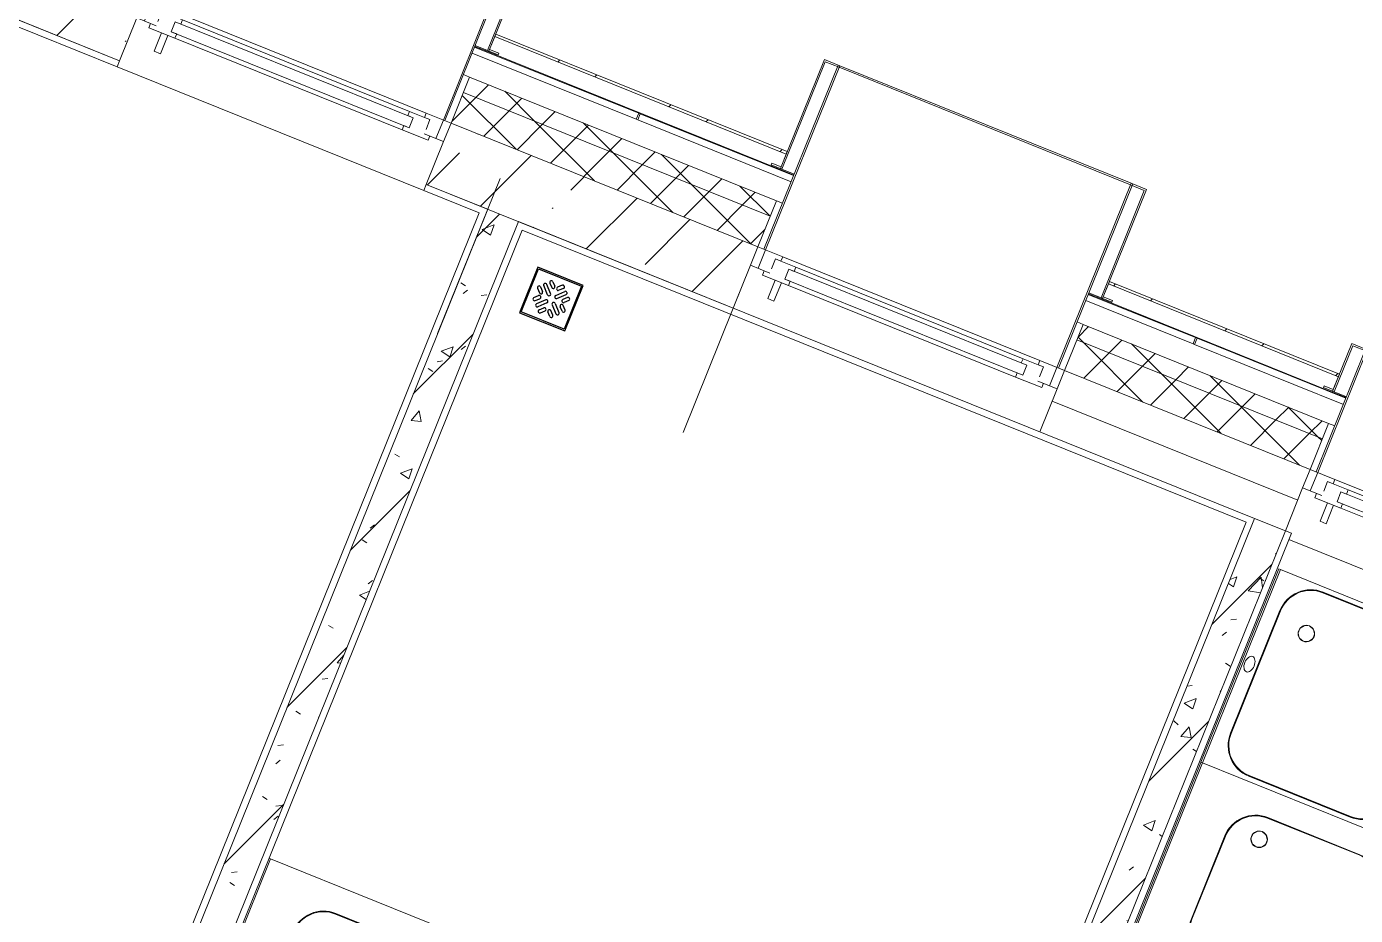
# Model space of a CAD drawing. Header units: millimetres. Extents: x -584918 to 2941280, y 3000189 to 4229862.
# Drawn here: x -415027 to -411009, y 3689484 to 3692171 of the extents above; entities that cross this region are included whole.
import ezdxf

# ---------------------------------------------------------------- set-up
doc = ezdxf.new("R2010")
doc.units = ezdxf.units.MM
for name, color, linetype, lineweight in [('_ Окна', 7, 'Continuous', 0), ('Витраж', 7, 'Continuous', 0), ('Линии', 7, 'Continuous', 0), ('Обобщенные модели', 7, 'Continuous', 0), ('Окна', 7, 'Continuous', 0), ('Перекрытие', 7, 'Continuous', 0), ('Сантехника', 7, 'Continuous', 0), ('Стены', 7, 'Continuous', 0), ('Стены внутренние', 7, 'Continuous', 0), ('Стены наружные', 7, 'Continuous', 0), ('Стены несущие', 7, 'Continuous', 0), ('Стены отделка', 7, 'Continuous', 0), ('Стены перегородки', 7, 'Continuous', 0), ('Стены штриховка', 7, 'Continuous', 0)]:
    doc.layers.add(name, color=color, linetype=linetype, lineweight=lineweight)
pattern_1 = [(45, (-437515.92, 3663725.22), (-141.4214, 141.4214), [])]
pattern_2 = [(50, (-437515.92, 3663725.22), (364.368, -31.8783), [38.1, -419.1]), (355, (-437515.92, 3663725.2), (-70.486, 382.1133), [30.48, -335.28]), (100.451, (-437485.56, 3663722.56), (293.885, 350.2334), [32.38, -356.18]), (46.184, (-437515.92, 3663826.8), (542.1585, -84.086), [57.15, -628.65]), (96.636, (-437470.74, 3663819.8), (474.805, 494.8554), [48.57, -534.27]), (351.184, (-437515.9, 3663826.8), (474.81, 494.85), [45.72, -502.92]), (21, (-437465.12, 3663801.42), (303.2285, -204.5305), [38.1, -419.1]), (326, (-437465.12, 3663801.4), (123.604, 368.376), [30.48, -335.28]), (71.451, (-437439.86, 3663784.37), (426.834, 163.8427), [32.38, -356.18]), (37.5, (-437515.92, 3663725.22), (6.17665, 169.11015), [16.764, -314.452, 16.764, -323.596, -336.55]), (37.5, (-437515.92, 3663725.22), (6.17665, 169.11015), [-671.576, 16.764, -319.786]), (7.5, (-437515.92, 3663725.22), (133.6389, 200.3615), [16.764, -177.292, 16.764, -306.832, -128.27]), (7.5, (-437515.92, 3663725.22), (133.6389, 200.3615), [-517.652, 16.764, -111.506]), (327.5, (-437629.21, 3663725.22), (271.1818, -11.45836), [16.764, -110.236, 16.764, -379.476, -525.78]), (327.5, (-437629.21, 3663725.22), (271.1818, -11.45836), [-523.24, 16.764, -509.016]), (317.5, (-437680, 3663725.22), (296.2585, 50.8528), [16.764, -148.336, 16.764, -246.38, -373.38]), (317.5, (-437680, 3663725.22), (296.2585, 50.8528), [-428.244, 16.764, -356.616])]
pattern_3 = [(45, (-437515.92, 3663725.22), (-235.7317, 235.7317), []), (45, (-437358.77, 3663725.22), (-235.7317, 235.7317), [])]
pattern_4 = [(45, (-437515.92, 3663725.22), (-70.71068, 70.71068), []), (135, (-437515.92, 3663725.22), (-70.71068, -70.71068), [])]

# ---------------------------------------------------------------- blocks, each defined once
blk = doc.blocks.new('VM_Ванная моечная 2-секционная - ГхШ 700х1200-V184-АР Этаж 01')
at = {"layer": 'Сантехника'}
for p, q in [((-600, 0), (600, 0)), ((-600, -5), (-600, 0)), ((600, 0), (600, -5)), ((-600, -5), (-600, -700)), ((-600, -5), (600, -5)), ((600, -700), (600, -5)), ((-450, -150), (-150, -150)), ((-450, -152), (-150, -152)), ((150, -150), (420.7, -150)), ((150, -152), (420.7, -152)), ((-550, -550), (-550, -250)), ((-548, -550), (-548, -250)), ((-52, -250), (-52, -550)), ((-50, -250), (-50, -550)), ((50, -550), (50, -250)), ((52, -550), (52, -250)), ((518.7, -250), (518.7, -550)), ((520.7, -250), (520.7, -550)), ((-150, -648), (-450, -648)), ((-150, -650), (-450, -650)), ((420.7, -648), (150, -648)), ((420.7, -650), (150, -650)), ((-600, -700), (600, -700))]:
    blk.add_line(p, q, dxfattribs=at)
at = {"layer": 'Сантехника', "color": 253, "true_color": 0xaaaaaa}
for p, q in [((-175, -250), (-170.4, -235.9)), ((-169.6, -234.9), (-158.2, -226.6)), ((-157.4, -226.2), (-142.6, -226.2)), ((-141.8, -226.6), (-130.4, -234.9)), ((-129.6, -235.9), (-125, -250)), ((425, -250), (429.6, -235.9)), ((430.8, -234.5), (441.8, -226.6)), ((442.6, -226.2), (457.4, -226.2)), ((458.2, -226.6), (469.6, -234.9)), ((470.4, -235.9), (475, -250)), ((-170.4, -264.1), (-175, -250)), ((-158.2, -273.4), (-169.6, -265.1)), ((-142.6, -273.8), (-157.4, -273.8)), ((-130.4, -265.1), (-141.8, -273.4)), ((-125, -250), (-129.6, -264.1)), ((429.6, -264.1), (425, -250)), ((441.8, -273.4), (430.4, -265.1)), ((457.4, -273.8), (442.6, -273.8)), ((469.6, -265.1), (458.2, -273.4)), ((475, -250), (470.4, -264.1))]:
    blk.add_line(p, q, dxfattribs=at)
at = {"layer": 'Сантехника', "flags": 128}
for points in [[(-25, -125), (-24.5, -122.1), (-23.1, -119.3), (-20.8, -116.7), (-17.7, -114.4), (-13.9, -112.5), (-9.6, -111.1), (-4.9, -110.3), (0, -110), (4.9, -110.3), (9.6, -111.1), (13.9, -112.5), (17.7, -114.4), (20.8, -116.7), (23.1, -119.3), (24.5, -122.1), (25, -125)], [(25, -125), (24.5, -127.9), (23.1, -130.7), (20.8, -133.3), (17.7, -135.6), (13.9, -137.5), (9.6, -138.9), (4.9, -139.7), (0, -140), (-4.9, -139.7), (-9.6, -138.9), (-13.9, -137.5), (-17.7, -135.6), (-20.8, -133.3), (-23.1, -130.7), (-24.5, -127.9), (-25, -125)]]:
    blk.add_lwpolyline(points, dxfattribs=at)
at = {"layer": 'Сантехника'}
for centre, radius, start, end in [((-450, -250), 100, 90, 180), ((-450, -250), 98, 90, 180), ((-150, -250), 100, 360, 90), ((-150, -250), 98, 0, 90), ((150, -250), 100, 90, 180), ((150, -250), 98, 90, 180), ((420.7, -250), 100, 0, 90), ((420.7, -250), 98, 0, 90), ((-150, -250), 25, 0, 180), ((450, -250), 25, 0, 180), ((-150, -250), 25, 180, 360), ((450, -250), 25, 180, 360), ((-450, -550), 100, 180, 270), ((-450, -550), 98, 180, 270), ((-150, -550), 98, 270, 0), ((-150, -550), 100, 270, 0), ((150, -550), 100, 180, 270), ((150, -550), 98, 180, 270), ((420.7, -550), 100, 270, 0), ((420.7, -550), 98, 270, 0)]:
    blk.add_arc(centre, radius, start, end, dxfattribs=at)
blk = doc.blocks.new('VM_Ванная моечная 2-секционная - ГхШ 700х1200-V185-АР Этаж 01')
at = {"layer": 'Сантехника'}
for p, q in [((-600, -5), (-600, 0)), ((600, 0), (600, -5)), ((-600, -5), (-600, -700)), ((-600, -5), (600, -5)), ((600, -700), (600, -5)), ((-450, -150), (-150, -150)), ((-450, -152), (-150, -152)), ((150, -150), (420.7, -150)), ((150, -152), (420.7, -152)), ((-550, -550), (-550, -250)), ((-548, -550), (-548, -250)), ((-52, -250), (-52, -550)), ((-50, -250), (-50, -550)), ((50, -550), (50, -250)), ((52, -550), (52, -250)), ((518.7, -250), (518.7, -550)), ((520.7, -250), (520.7, -550)), ((-150, -648), (-450, -648)), ((-150, -650), (-450, -650)), ((420.7, -648), (150, -648)), ((420.7, -650), (150, -650)), ((-600, -700), (600, -700))]:
    blk.add_line(p, q, dxfattribs=at)
at = {"layer": 'Сантехника', "color": 253, "true_color": 0xaaaaaa}
for p, q in [((-175, -250), (-170.4, -235.9)), ((-169.6, -234.9), (-158.2, -226.6)), ((-157.4, -226.2), (-142.6, -226.2)), ((-141.8, -226.6), (-130.4, -234.9)), ((-129.6, -235.9), (-125, -250)), ((425, -250), (429.6, -235.9)), ((430.4, -234.9), (441.8, -226.6)), ((442.6, -226.2), (457.4, -226.2)), ((458.2, -226.6), (469.6, -234.9)), ((470.4, -235.9), (475, -250)), ((-170.4, -264.1), (-175, -250)), ((-158.2, -273.4), (-169.6, -265.1)), ((-142.6, -273.8), (-157.4, -273.8)), ((-130.4, -265.1), (-141.8, -273.4)), ((-125, -250), (-129.6, -264.1)), ((429.6, -264.1), (425, -250)), ((441.8, -273.4), (430.4, -265.1)), ((457.4, -273.8), (442.6, -273.8)), ((469.6, -265.1), (458.2, -273.4)), ((475, -250), (470.4, -264.1))]:
    blk.add_line(p, q, dxfattribs=at)
at = {"layer": 'Сантехника', "flags": 128}
for points in [[(-25, -125), (-24.5, -122.1), (-23.1, -119.3), (-20.8, -116.7), (-17.7, -114.4), (-13.9, -112.5), (-9.6, -111.1), (-4.9, -110.3), (0, -110), (4.9, -110.3), (9.6, -111.1), (13.9, -112.5), (17.7, -114.4), (20.8, -116.7), (23.1, -119.3), (24.5, -122.1), (25, -125)], [(25, -125), (24.5, -127.9), (23.1, -130.7), (20.8, -133.3), (17.7, -135.6), (13.9, -137.5), (9.6, -138.9), (4.9, -139.7), (0, -140), (-4.9, -139.7), (-9.6, -138.9), (-13.9, -137.5), (-17.7, -135.6), (-20.8, -133.3), (-23.1, -130.7), (-24.5, -127.9), (-25, -125)]]:
    blk.add_lwpolyline(points, dxfattribs=at)
at = {"layer": 'Сантехника'}
for centre, radius, start, end in [((-450, -250), 100, 90, 180), ((-450, -250), 98, 90, 180), ((-150, -250), 100, 360, 90), ((-150, -250), 98, 0, 90), ((150, -250), 100, 90, 180), ((150, -250), 98, 90, 180), ((420.7, -250), 100, 0, 90), ((420.7, -250), 98, 0, 90), ((-150, -250), 25, 0, 180), ((450, -250), 25, 0, 180), ((-150, -250), 25, 180, 360), ((450, -250), 25, 180, 360), ((-450, -550), 100, 180, 270), ((-450, -550), 98, 180, 270), ((-150, -550), 98, 270, 0), ((-150, -550), 100, 270, 0), ((150, -550), 100, 180, 270), ((150, -550), 98, 180, 270), ((420.7, -550), 100, 270, 0), ((420.7, -550), 98, 270, 0)]:
    blk.add_arc(centre, radius, start, end, dxfattribs=at)
blk = doc.blocks.new('VM_Ванная моечная 1-секционная - Ванна моечная для яиц-1155686-АР Этаж 01')
at = {"layer": 'Сантехника'}
for p, q in [((-315, 0), (315, 0)), ((-315, -5), (-315, 0)), ((315, 0), (315, -5)), ((-315, -5), (-315, -630)), ((-315, -5), (315, -5)), ((315, -630), (315, -5)), ((-200, -50), (200, -50)), ((-200, -52), (200, -52)), ((-300, -480), (-300, -150)), ((-298, -480), (-298, -150)), ((298, -150), (298, -480)), ((300, -150), (300, -480)), ((200, -578), (-200, -578)), ((200, -580), (-200, -580)), ((-315, -630), (315, -630))]:
    blk.add_line(p, q, dxfattribs=at)
at = {"layer": 'Сантехника', "color": 253, "true_color": 0xaaaaaa}
for p, q in [((140, -150), (144.6, -135.9)), ((144.6, -164.1), (140, -150)), ((145.4, -134.9), (156.8, -126.6)), ((157.6, -126.2), (172.4, -126.2)), ((173.2, -126.6), (184.6, -134.9)), ((185.4, -135.9), (190, -150)), ((190, -150), (185.4, -164.1)), ((156.8, -173.4), (145.4, -165.1)), ((172.4, -173.8), (157.6, -173.8)), ((184.6, -165.1), (173.2, -173.4))]:
    blk.add_line(p, q, dxfattribs=at)
at = {"layer": 'Сантехника', "flags": 128}
for points in [[(-10, -25), (-9.5, -22.1), (-8.1, -19.3), (-5.8, -16.7), (-2.7, -14.4), (1.1, -12.5), (5.4, -11.1), (10.1, -10.3), (15, -10), (19.9, -10.3), (24.6, -11.1), (28.9, -12.5), (32.7, -14.4), (35.8, -16.7), (38.1, -19.3), (39.5, -22.1), (40, -25)], [(40, -25), (39.5, -27.9), (38.1, -30.7), (35.8, -33.3), (32.7, -35.6), (28.9, -37.5), (24.6, -38.9), (19.9, -39.7), (15, -40), (10.1, -39.7), (5.4, -38.9), (1.1, -37.5), (-2.7, -35.6), (-5.8, -33.3), (-8.1, -30.7), (-9.5, -27.9), (-10, -25)]]:
    blk.add_lwpolyline(points, dxfattribs=at)
at = {"layer": 'Сантехника'}
for centre, radius, start, end in [((-200, -150), 100, 90, 180), ((-200, -150), 98, 90, 180), ((200, -150), 100, 360, 90), ((200, -150), 98, 0, 90), ((165, -150), 25, 0, 180), ((165, -150), 25, 180, 360), ((-200, -480), 100, 180, 270), ((-200, -480), 98, 180, 270), ((200, -480), 98, 270, 0), ((200, -480), 100, 270, 0)]:
    blk.add_arc(centre, radius, start, end, dxfattribs=at)
blk = doc.blocks.new('ADSK_Трап_ПП_Вертикальный - DN50-V195-АР Этаж 01')
at = {"layer": 'Сантехника', "lineweight": 30}
for p, q in [((74, 74), (-74, 74)), ((-74, 74), (-74, -74)), ((-70, 70), (70, 70)), ((-70, -70), (-70, 70)), ((-22.4, 43.4), (-11.8, 32.8)), ((-15.4, 50.5), (-4.7, 39.9)), ((14.9, 51), (4.3, 40.4)), ((22, 43.9), (11.4, 33.3)), ((70, 70), (70, -70)), ((74, -74), (74, 74)), ((-51, 14.9), (-40.4, 4.3)), ((-43.9, 22), (-33.3, 11.4)), ((-15.5, 8), (-36.7, 29.2)), ((-8.4, 15), (-29.6, 36.2)), ((8, 15.5), (29.2, 36.7)), ((15, 8.4), (36.2, 29.6)), ((43.4, 22.4), (32.8, 11.8)), ((50.5, 15.4), (39.9, 4.7)), ((-50.5, -15.4), (-39.9, -4.7)), ((-43.4, -22.4), (-32.8, -11.8)), ((-15, -8.4), (-36.2, -29.6)), ((-8, -15.5), (-29.2, -36.7)), ((-22, -43.9), (-11.4, -33.3)), ((15.4, -50.5), (4.7, -39.9)), ((8.4, -15), (29.6, -36.2)), ((22.4, -43.4), (11.8, -32.8)), ((15.5, -8), (36.7, -29.2)), ((43.9, -22), (33.3, -11.4)), ((51, -14.9), (40.4, -4.3)), ((-74, -74), (74, -74)), ((70, -70), (-70, -70)), ((-14.9, -51), (-4.3, -40.4))]:
    blk.add_line(p, q, dxfattribs=at)
for centre, radius, start, end in [((-18.9, 47), 5, 45, 225), ((7.8, 36.8), 5, 135, 315), ((18.4, 47.4), 5, 315, 135), ((-47.4, 18.4), 5, 45, 225), ((-36.8, 7.8), 5, 225, 45), ((-33.2, 32.7), 4.99, 45, 225), ((-12, 11.5), 4.99, 225, 45), ((-8.3, 36.4), 5, 225, 45), ((11.5, 12), 4.99, 135, 315), ((32.7, 33.2), 4.99, 315, 135), ((36.4, 8.3), 5, 135, 315), ((47, 18.9), 5, 315, 135), ((-47, -18.9), 5, 135, 315), ((-36.4, -8.3), 5, 315, 135), ((-32.7, -33.2), 4.99, 135, 315), ((-11.5, -12), 4.99, 315, 135), ((-7.8, -36.8), 5, 315, 135), ((8.3, -36.4), 5, 45, 225), ((12, -11.5), 4.99, 45, 225), ((33.2, -32.7), 4.99, 225, 45), ((36.8, -7.8), 5, 45, 225), ((47.4, -18.4), 5, 225, 45), ((-18.4, -47.4), 5, 135, 315), ((18.9, -47), 5, 225, 45)]:
    blk.add_arc(centre, radius, start, end, dxfattribs=at)
blk = doc.blocks.new('ВК_Домодедово_rvt-1-АР Этаж 01')
at = {"layer": 'Сантехника', "color": 253, "lineweight": 9, "true_color": 0xaaaaaa}
for name, p, rotation in [('ADSK_Трап_ПП_Вертикальный - DN50-V195-АР Этаж 01', (24075.6, 27621.6), 338.0499999999996), ('VM_Ванная моечная 1-секционная - Ванна моечная для яиц-1155686-АР Этаж 01', (26157.4, 26513.8), 68.05130091645783), ('VM_Ванная моечная 2-секционная - ГхШ 700х1200-V184-АР Этаж 01', (25815.4, 25665.1), 68.05130091645731), ('VM_Ванная моечная 2-секционная - ГхШ 700х1200-V185-АР Этаж 01', (22997.8, 25375.2), 68.05130091645731)]:
    blk.add_blockref(name, p, dxfattribs=dict(at, rotation=rotation))
blk = doc.blocks.new('Откос с зашивкой _верх_низ_ - Откос-7922502-АР Этаж 01')
at = {"layer": 'Обобщенные модели'}
for p, q in [((-525, 100), (-525, -50)), ((-475, 100), (-525, 100)), ((-520, -55), (-520, 95)), ((-520, 95), (-475, 95)), ((-480, 100), (-480, -300)), ((-475, 100), (-480, 100)), ((475, 100), (-475, 100)), ((-475, -300), (-475, 100)), ((-475, 95), (-475, 100)), ((-475, 100), (475, 100)), ((480, 100), (475, 100)), ((475, 100), (475, -300)), ((525, 100), (475, 100)), ((475, 100), (475, 95)), ((475, 95), (520, 95)), ((480, -300), (480, 100)), ((520, 95), (520, -55)), ((525, -50), (525, 100)), ((-525, -50), (-555, -50)), ((-555, -50), (-555, -55)), ((-555, -55), (-520, -55)), ((-480, -55), (-520, -55)), ((520, -55), (480, -55)), ((520, -55), (555, -55)), ((555, -50), (525, -50)), ((555, -55), (555, -50))]:
    blk.add_line(p, q, dxfattribs=at)
blk = doc.blocks.new('Откос с зашивкой _верх_низ_ - Откос-7922501-АР Этаж 01')
at = {"layer": 'Обобщенные модели'}
for p, q in [((-525, 300), (-525, -50)), ((-475, 300), (-525, 300)), ((-520, -55), (-520, 295)), ((-520, 295), (-475, 295)), ((-480, 300), (-480, -300)), ((-475, 300), (-480, 300)), ((475, 300), (-475, 300)), ((-475, -300), (-475, 300)), ((-475, 295), (-475, 300)), ((-475, 300), (475, 300)), ((-475, 295), (475, 295)), ((480, 300), (475, 300)), ((475, 300), (475, -300)), ((525, 300), (475, 300)), ((475, 300), (475, 295)), ((475, 295), (520, 295)), ((480, -300), (480, 300)), ((520, 295), (520, -55)), ((525, -50), (525, 300)), ((-525, -50), (-555, -50)), ((-555, -50), (-555, -55)), ((-555, -55), (-520, -55)), ((-480, -55), (-520, -55)), ((520, -55), (480, -55)), ((520, -55), (555, -55)), ((555, -50), (525, -50)), ((555, -55), (555, -50))]:
    blk.add_line(p, q, dxfattribs=at)
blk = doc.blocks.new('Окно_ПВХ_1Створка_1Фрамуга-верх - ОП_1800_h_х950_1ст1фр-7964606-АР Этаж 01')
at = {"layer": '_ Окна'}
for p, q in [((-419, 100), (-500, 100)), ((-500, 100), (-500, 40)), ((-475, 40), (-475, 100)), ((-437, 54), (-437, 86)), ((-437, 86), (-419, 86)), ((-419, 86), (-419, 100)), ((-370, 86), (-419, 86)), ((-370, 86), (-370, 72)), ((370, 86), (370, 72)), ((370, 86), (419, 86)), ((419, 100), (419, 86)), ((500, 100), (419, 100)), ((419, 86), (437, 86)), ((437, 86), (437, 54)), ((475, 40), (475, 100)), ((500, 40), (500, 100)), ((-388, 72), (-388, 40)), ((-370, 72), (-388, 72)), ((-388, 72), (388, 72)), ((370, 72), (388, 72)), ((388, 72), (388, 40)), ((-500, 40), (-437, 40)), ((-455, 26), (-455, 40)), ((-370, 26), (-455, 26)), ((-388, 40), (-370, 40)), ((-388, 40), (388, 40)), ((-370, 40), (-370, 26)), ((370, 40), (370, 26)), ((388, 40), (370, 40)), ((455, 26), (370, 26)), ((437, 40), (500, 40)), ((455, 40), (455, 26))]:
    blk.add_line(p, q, dxfattribs=at)
at = {"layer": 'Окна'}
for p, q in [((-419, 100), (419, 100)), ((-370, 86), (370, 86)), ((-413.5, -34), (-413.5, 26)), ((-393.5, 26), (-393.5, -34)), ((370, 26), (-370, 26)), ((-393.5, -34), (-413.5, -34))]:
    blk.add_line(p, q, dxfattribs=at)
blk = doc.blocks.new('Прямоугольный импост - 5х20 мм  _зазор керамогранита цоколя_-7684918-АР Этаж 01')
at = {"layer": 'Витраж'}
for p, q in [((-2.5, -10), (-2.5, 10)), ((-2.5, 10), (2.5, 10)), ((2.5, 10), (2.5, -10)), ((2.5, -10), (-2.5, -10))]:
    blk.add_line(p, q, dxfattribs=at)

msp = doc.modelspace()

# ---------------------------------------------------------------- hatches: boundary and pattern name
at = {"layer": 'Стены внутренние'}
h = msp.add_hatch(dxfattribs=at)
h.set_pattern_fill('FP_30', color=256, style=0, pattern_type=2)
h.set_pattern_definition([(45, (-437515.92, 3663725.22), (-224.5064, 224.5064), []), (45, (-437291.42, 3663725.22), (-224.5064, 224.5064), [396.875, -79.375, 3.353, -76.022])])
h.paths.add_polyline_path([(-412890.773, 3691319.448), (-412816.018, 3691504.952), (-413743.537, 3691878.729), (-413818.292, 3691693.225), (-413254.404, 3691465.986)])
h.paths.add_polyline_path([(-414745.811, 3692067.001), (-414671.056, 3692252.505), (-415413.071, 3692551.526), (-415487.826, 3692366.022), (-414753.286, 3692070.014)])
h = msp.add_hatch(dxfattribs=at)
h.set_pattern_fill('FP_1', color=256, style=0, pattern_type=2)
h.set_pattern_definition(pattern_1)
h.paths.add_polyline_path([(-414923.009, 3688149.272), (-413540.036, 3691581.092), (-413632.788, 3691618.469), (-415015.76, 3688186.65)])
h = msp.add_hatch(dxfattribs=at)
h.set_pattern_fill('FP_2', color=256, style=0, pattern_type=2)
h.set_pattern_definition(pattern_2)
h.paths.add_polyline_path([(-414923.009, 3688149.272), (-413540.036, 3691581.092), (-413632.788, 3691618.469), (-415015.76, 3688186.65)])
h = msp.add_hatch(dxfattribs=at)
h.set_pattern_fill('FP_1', color=256, style=0, pattern_type=2)
h.set_pattern_definition(pattern_1)
h.paths.add_polyline_path([(-412604.211, 3687214.831), (-411221.239, 3690646.651), (-411313.991, 3690684.029), (-412696.963, 3687252.209), (-412618.198, 3687220.468)])
h = msp.add_hatch(dxfattribs=at)
h.set_pattern_fill('FP_2', color=256, style=0, pattern_type=2)
h.set_pattern_definition(pattern_2)
h.paths.add_polyline_path([(-412604.211, 3687214.831), (-411221.239, 3690646.651), (-411313.991, 3690684.029), (-412696.963, 3687252.209), (-412618.198, 3687220.468)])
at = {"layer": 'Стены наружные'}
h = msp.add_hatch(dxfattribs=at)
h.set_pattern_fill('FP_57', color=256, style=0, pattern_type=2)
h.set_pattern_definition(pattern_4)
h.paths.add_polyline_path([(-407884.658, 3689625.502), (-407884.658, 3689679.41), (-408493.364, 3689924.709), (-408512.053, 3689878.333), (-407934.658, 3689645.652)])
h.paths.add_polyline_path([(-409439.572, 3690252.11), (-409420.883, 3690298.486), (-410162.898, 3690597.507), (-410181.587, 3690551.131), (-409453.762, 3690257.828)])
h.paths.add_polyline_path([(-411109.106, 3690924.907), (-411090.417, 3690971.283), (-411832.432, 3691270.304), (-411851.121, 3691223.928), (-411123.296, 3690930.625)])
h.paths.add_polyline_path([(-412778.64, 3691597.704), (-412759.951, 3691644.08), (-413687.47, 3692017.856), (-413706.159, 3691971.48), (-412792.83, 3691603.422)])
h.paths.add_polyline_path([(-414633.678, 3692345.257), (-414614.989, 3692391.633), (-415357.004, 3692690.654), (-415375.693, 3692644.278), (-414647.868, 3692350.975)])
h.paths.add_polyline_path([(-416303.212, 3693018.054), (-416284.523, 3693064.43), (-417583.05, 3693587.717), (-417601.738, 3693541.341), (-416317.402, 3693023.772)])
h.paths.add_polyline_path([(-418529.257, 3693915.117), (-418510.569, 3693961.493), (-419252.584, 3694260.514), (-419271.272, 3694214.138), (-418543.447, 3693920.835)])
h.paths.add_polyline_path([(-420198.791, 3694587.914), (-420180.103, 3694634.29), (-421664.133, 3695232.332), (-421682.822, 3695185.956), (-420208.067, 3694591.652)])
h.paths.add_polyline_path([(-422610.34, 3695559.733), (-422591.652, 3695606.109), (-423333.667, 3695905.13), (-423352.356, 3695858.754), (-422624.53, 3695565.451)])
h.paths.add_polyline_path([(-424279.874, 3696232.53), (-424261.186, 3696278.906), (-425003.201, 3696577.927), (-425021.89, 3696531.551), (-424284.789, 3696234.51)])
h.paths.add_polyline_path([(-425949.408, 3696905.327), (-425930.72, 3696951.703), (-426672.735, 3697250.724), (-426691.424, 3697204.348), (-425963.598, 3696911.045)])
h.paths.add_polyline_path([(-427618.943, 3697578.124), (-427600.254, 3697624.5), (-429919.051, 3698558.941), (-429937.74, 3698512.565), (-427823.827, 3697660.69)])
h = msp.add_hatch(dxfattribs=at)
h.set_pattern_fill('FP_57', color=256, style=0, pattern_type=2)
h.set_pattern_definition(pattern_4)
h.paths.add_polyline_path([(-407934.658, 3689537.837), (-407934.658, 3689645.652), (-408512.053, 3689878.333), (-408549.431, 3689785.581), (-408034.658, 3689578.136)])
h.paths.add_polyline_path([(-409476.95, 3690159.358), (-409439.572, 3690252.11), (-410181.587, 3690551.131), (-410218.965, 3690458.379), (-409499.376, 3690168.395)])
h.paths.add_polyline_path([(-411146.484, 3690832.155), (-411109.106, 3690924.907), (-411851.121, 3691223.928), (-411888.499, 3691131.176), (-411168.91, 3690841.193)])
h.paths.add_polyline_path([(-412816.018, 3691504.952), (-412778.64, 3691597.704), (-413706.159, 3691971.48), (-413743.537, 3691878.729), (-412838.444, 3691513.99)])
h.paths.add_polyline_path([(-414671.056, 3692252.505), (-414633.678, 3692345.257), (-415375.693, 3692644.278), (-415413.071, 3692551.526), (-414693.482, 3692261.542)])
h.paths.add_polyline_path([(-416340.59, 3692925.302), (-416303.212, 3693018.054), (-417601.738, 3693541.341), (-417639.116, 3693448.589), (-416363.016, 3692934.34)])
h.paths.add_polyline_path([(-418566.635, 3693822.365), (-418529.257, 3693915.117), (-419271.272, 3694214.138), (-419308.65, 3694121.386), (-418589.062, 3693831.403)])
h.paths.add_polyline_path([(-420236.169, 3694495.162), (-420198.791, 3694587.914), (-421682.822, 3695185.956), (-421720.199, 3695093.204), (-420245.444, 3694498.9)])
h.paths.add_polyline_path([(-422647.718, 3695466.981), (-422610.34, 3695559.733), (-423352.356, 3695858.754), (-423389.733, 3695766.002), (-422670.145, 3695476.018)])
h.paths.add_polyline_path([(-424317.252, 3696139.778), (-424279.874, 3696232.53), (-425021.89, 3696531.551), (-425059.267, 3696438.799), (-424339.679, 3696148.816)])
h.paths.add_polyline_path([(-425986.786, 3696812.575), (-425949.408, 3696905.327), (-426691.424, 3697204.348), (-426728.801, 3697111.596), (-426009.213, 3696821.613)])
h.paths.add_polyline_path([(-427656.32, 3697485.373), (-427618.943, 3697578.124), (-429844.988, 3698475.188), (-429882.365, 3698382.436), (-427678.747, 3697494.41)])
h = msp.add_hatch(dxfattribs=at)
h.set_pattern_fill('FP_6', color=256, style=0, pattern_type=2)
h.set_pattern_definition(pattern_3)
h.paths.add_polyline_path([(-412730.063, 3691785.132), (-412727.073, 3691792.552), (-413608.216, 3692147.64), (-413611.206, 3692140.22), (-412742.993, 3691790.343)])
h = msp.add_hatch(dxfattribs=at)
h.set_pattern_fill('FP_6', color=256, style=0, pattern_type=2)
h.set_pattern_definition(pattern_3)
h.paths.add_polyline_path([(-411060.529, 3691112.335), (-411057.539, 3691119.755), (-411753.178, 3691400.087), (-411756.168, 3691392.667), (-411073.459, 3691117.545)])

# ---------------------------------------------------------------- linework, layer by layer
at = {"layer": 'Линии'}
for p, q in [((-413595.411, 3691711.221), (-413784.219, 3691242.698)), ((-412853.395, 3691412.2), (-413042.204, 3690943.677))]:
    msp.add_line(p, q, dxfattribs=at)
at = {"layer": 'Перекрытие'}
msp.add_line((-411183.861, 3690739.403), (-411925.877, 3691038.424), dxfattribs=at)
at = {"layer": 'Стены'}
for p, q in [((-413183.634, 3691890.288), (-413679.856, 3692090.258)), ((-413672.381, 3692108.809), (-413176.158, 3691908.838)), ((-413176.158, 3691908.838), (-413183.634, 3691890.288)), ((-413171.521, 3691906.969), (-413178.996, 3691888.419)), ((-412715.237, 3691701.531), (-413178.996, 3691888.419)), ((-413171.521, 3691906.969), (-412707.761, 3691720.081)), ((-411817.343, 3691361.256), (-411492.711, 3691230.434)), ((-411500.187, 3691211.884), (-411824.819, 3691342.706)), ((-411492.711, 3691230.434), (-411500.187, 3691211.884)), ((-411488.074, 3691228.565), (-411495.549, 3691210.015)), ((-411045.703, 3691028.734), (-411495.549, 3691210.015)), ((-411488.074, 3691228.565), (-411038.227, 3691047.284))]:
    msp.add_line(p, q, dxfattribs=at)
at = {"layer": 'Стены внутренние'}
for p, q in [((-413825.767, 3691674.674), (-414753.286, 3692048.451)), ((-411910.926, 3691075.525), (-411963.254, 3690945.672)), ((-411221.239, 3690646.651), (-411168.91, 3690776.504)), ((-410301.196, 3690254.325), (-411210.164, 3690620.625))]:
    msp.add_line(p, q, dxfattribs=at)
at = {"layer": 'Стены наружные'}
for p, q in [((-413629.895, 3692093.844), (-413671.633, 3692110.664)), ((-413706.021, 3692025.332), (-413687.47, 3692017.856)), ((-412707.014, 3691721.936), (-412748.752, 3691738.756)), ((-412759.951, 3691644.08), (-412741.401, 3691636.605)), ((-411774.857, 3691346.291), (-411816.595, 3691363.111)), ((-411850.983, 3691277.779), (-411832.432, 3691270.304)), ((-411037.48, 3691049.139), (-411079.218, 3691065.959)), ((-411090.417, 3690971.283), (-411071.867, 3690963.807))]:
    msp.add_line(p, q, dxfattribs=at)
at = {"layer": 'Стены несущие'}
for p, q in [((-415487.826, 3692366.022), (-414745.811, 3692067.001)), ((-414745.811, 3692067.001), (-415487.826, 3692366.022)), ((-414745.811, 3692067.001), (-414693.482, 3692196.854)), ((-412816.018, 3691504.952), (-413743.537, 3691878.729)), ((-413743.537, 3691878.729), (-412816.018, 3691504.952)), ((-413765.963, 3691823.077), (-413818.292, 3691693.225)), ((-413818.292, 3691693.225), (-412890.773, 3691319.448)), ((-413632.788, 3691618.469), (-413818.292, 3691693.225)), ((-413632.788, 3691618.469), (-415015.76, 3688186.65)), ((-414923.009, 3688149.272), (-413540.036, 3691581.092)), ((-412890.773, 3691319.448), (-412838.444, 3691449.301)), ((-411313.991, 3690684.029), (-412696.963, 3687252.209)), ((-411221.239, 3690646.651), (-411313.991, 3690684.029)), ((-412193.057, 3688235.102), (-411221.239, 3690646.651))]:
    msp.add_line(p, q, dxfattribs=at)
at = {"layer": 'Стены отделка'}
for p, q in [((-415495.302, 3692347.472), (-414753.286, 3692048.451)), ((-413608.216, 3692147.64), (-413629.895, 3692093.844)), ((-412727.073, 3691792.552), (-413608.216, 3692147.64)), ((-413629.895, 3692093.844), (-412748.752, 3691738.756)), ((-414753.286, 3692048.451), (-414745.811, 3692067.001)), ((-412748.752, 3691738.756), (-412727.073, 3691792.552)), ((-413818.292, 3691693.225), (-413825.767, 3691674.674)), ((-413825.767, 3691674.674), (-413658.814, 3691607.395)), ((-413658.814, 3691607.395), (-415026.835, 3688212.675)), ((-413632.788, 3691618.469), (-413632.788, 3691618.469)), ((-414896.983, 3688160.347), (-413528.961, 3691555.066)), ((-413540.036, 3691581.092), (-413540.036, 3691581.092)), ((-411313.991, 3690684.029), (-413540.036, 3691581.092)), ((-413528.961, 3691555.066), (-411340.017, 3690672.954)), ((-411753.178, 3691400.087), (-411774.857, 3691346.291)), ((-411057.539, 3691119.755), (-411753.178, 3691400.087)), ((-411774.857, 3691346.291), (-411079.218, 3691065.959)), ((-411079.218, 3691065.959), (-411057.539, 3691119.755)), ((-411340.017, 3690672.954), (-412708.038, 3687278.235)), ((-411313.991, 3690684.029), (-411313.991, 3690684.029)), ((-411221.239, 3690646.651), (-412604.211, 3687214.831)), ((-412578.185, 3687225.906), (-411202.689, 3690639.176)), ((-411202.689, 3690639.176), (-411221.239, 3690646.651))]:
    msp.add_line(p, q, dxfattribs=at)
at = {"layer": 'Стены перегородки'}
for p, q in [((-413743.537, 3691878.729), (-413687.47, 3692017.856)), ((-412759.951, 3691644.08), (-413687.47, 3692017.856)), ((-412816.018, 3691504.952), (-412759.951, 3691644.08)), ((-411888.499, 3691131.176), (-411832.432, 3691270.304)), ((-411832.432, 3691270.304), (-411090.417, 3690971.283)), ((-411888.499, 3691131.176), (-411146.484, 3690832.155)), ((-411146.484, 3690832.155), (-411090.417, 3690971.283))]:
    msp.add_line(p, q, dxfattribs=at)
at = {"layer": 'Стены штриховка'}
for p, q in [((-412730.063, 3691785.132), (-413611.206, 3692140.22)), ((-412778.64, 3691597.704), (-413706.159, 3691971.48)), ((-411060.529, 3691112.335), (-411756.168, 3691392.667)), ((-411109.106, 3690924.907), (-411851.121, 3691223.928))]:
    msp.add_line(p, q, dxfattribs=at)

# ---------------------------------------------------------------- block references
msp.add_blockref('ВК_Домодедово_rvt-1-АР Этаж 01', (-437515.924, 3663725.217))
at = {"layer": 'Витраж', "extrusion": (0, 0, -1), "rotation": 201.9486990835426}
for p in [(413177.577, 3691898.629), (411494.13, 3691220.225)]:
    msp.add_blockref('Прямоугольный импост - 5х20 мм  _зазор керамогранита цоколя_-7684918-АР Этаж 01', p, dxfattribs=at)
at = {"layer": 'Обобщенные модели', "rotation": 338.0513009164576}
for name, p in [('Откос с зашивкой _верх_низ_ - Откос-7922502-АР Этаж 01', (-414095.163, 3692343.872)), ('Откос с зашивкой _верх_низ_ - Откос-7922501-АР Этаж 01', (-412240.125, 3691596.32)), ('Откос с зашивкой _верх_низ_ - Откос-7922502-АР Этаж 01', (-410570.591, 3690923.522))]:
    msp.add_blockref(name, p, dxfattribs=at)
at = {"layer": 'Окна', "rotation": 338.0513009164574}
for p in [(-414244.674, 3691972.865), (-412389.636, 3691225.312), (-410720.102, 3690552.515)]:
    msp.add_blockref('Окно_ПВХ_1Створка_1Фрамуга-верх - ОП_1800_h_х950_1ст1фр-7964606-АР Этаж 01', p, dxfattribs=at)

doc.saveas('drawing.dxf')
